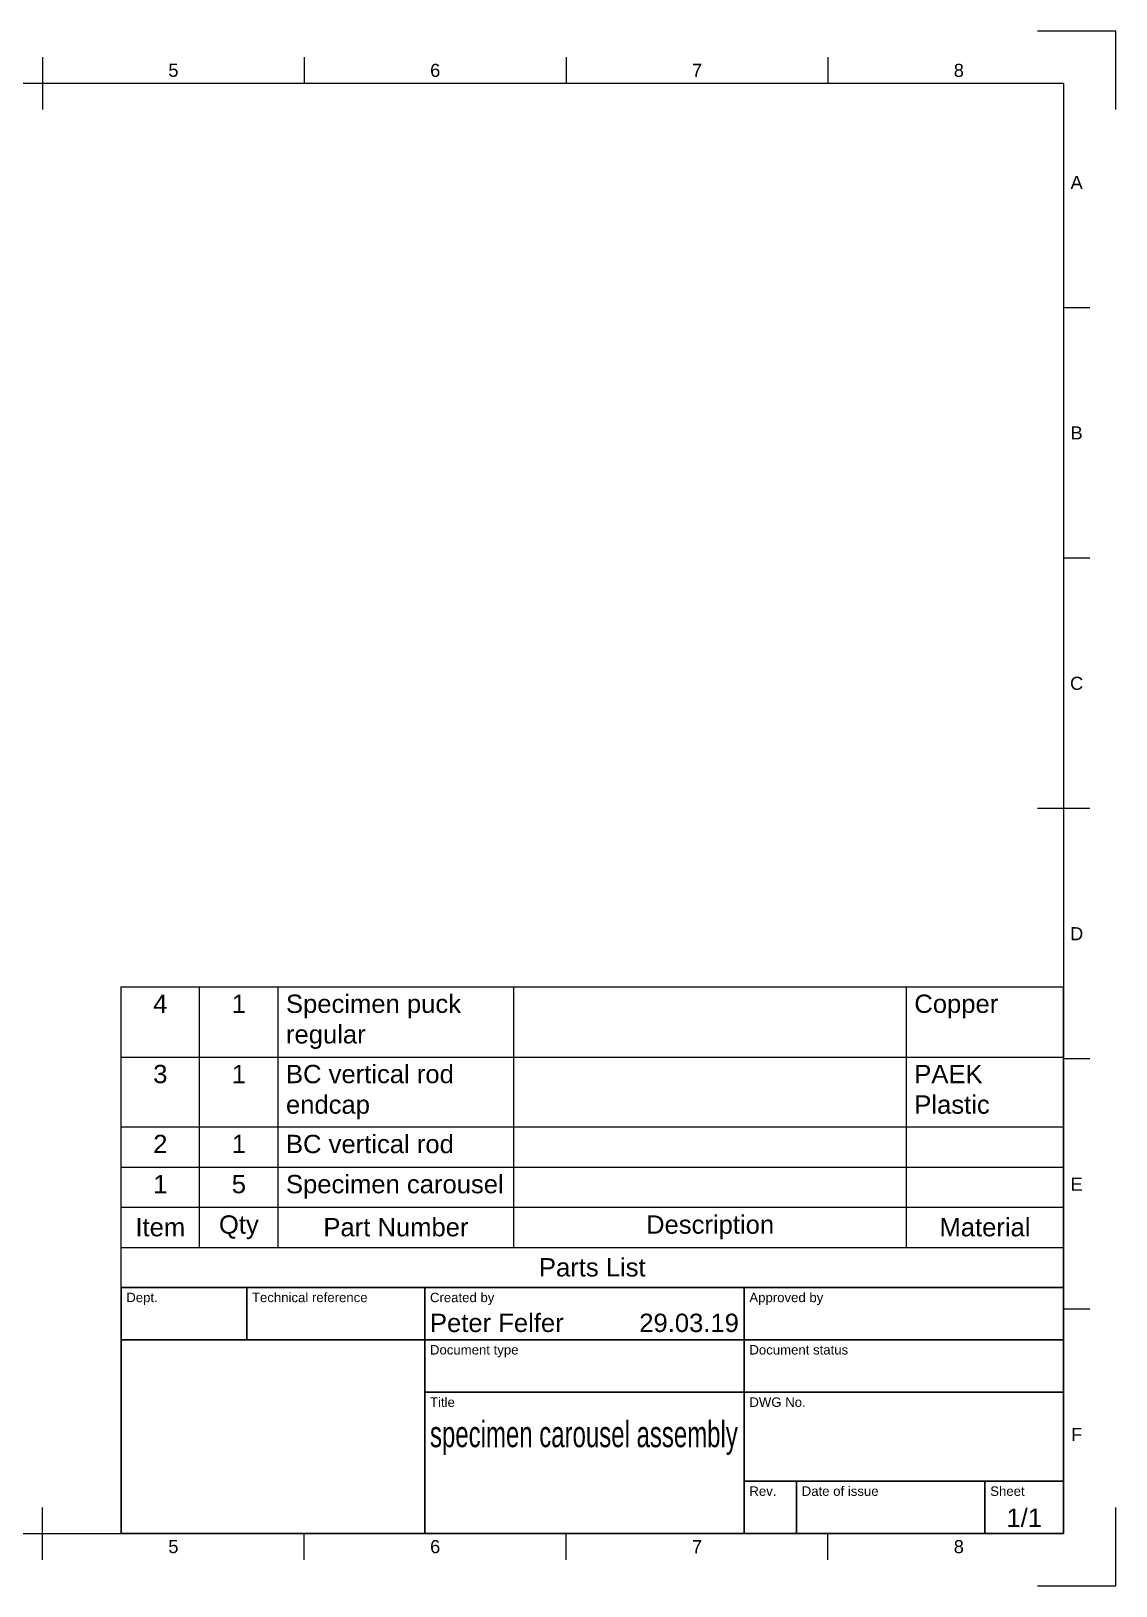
# Model space of a CAD drawing. Header units: millimetres. Extents: x 0 to 420, y 0 to 297.
# Drawn here: x 212.8 to 420, y 0 to 297 of the extents above; entities that cross this region are included whole.
import ezdxf
from ezdxf.enums import TextEntityAlignment as Align

# ---------------------------------------------------------------- set-up
doc = ezdxf.new("R2010")
doc.units = ezdxf.units.MM
doc.header["$LTSCALE"] = 0.75
for name, color, linetype, lineweight in [('Border', 7, 'Continuous', 25), ('Parts Lists', 7, 'Continuous', 25), ('TitleBlock', 7, 'Continuous', 35)]:
    doc.layers.add(name, color=color, linetype=linetype, lineweight=lineweight)
doc.styles.add('FusionTitle', font='')
doc.styles.get("Standard").update_dxf_attribs({"font": 'arial.ttf'})
doc.styles.get('FusionTitle').set_extended_font_data('Arial Unicode MS')

# ---------------------------------------------------------------- blocks, each defined once
blk = doc.blocks.new('ISO_TITLEBLOCK')
at = {"layer": 'TitleBlock'}
for p, q in [((0, 47), (-180, 47)), ((-180, 47), (-180, 0)), ((-156, 37), (-156, 47)), ((-122, 0), (-122, 47)), ((-61, 0), (-61, 47)), ((0, 0), (0, 47)), ((-180, 37), (0, 37)), ((-122, 27), (0, 27)), ((-61, 10), (0, 10)), ((-51, 0), (-51, 10)), ((-15, 0), (-15, 10)), ((-180, 0), (0, 0))]:
    blk.add_line(p, q, dxfattribs=at)
at = {"layer": 'TitleBlock', "style": 'FusionTitle'}
for s, p in [('Dept.', (-179, 46)), ('Technical reference', (-155, 46)), ('Created by', (-121, 46)), ('Approved by', (-60, 46)), ('Document type', (-121, 36)), ('Document status', (-60, 36)), ('Title', (-121, 26)), ('DWG No.', (-60, 26)), ('Rev.', (-60, 9)), ('Date of issue', (-50, 9)), ('Sheet', (-14, 9))]:
    blk.add_text(s, height=1.8, dxfattribs=at).set_placement(p, align=Align.TOP_LEFT)
for tag, p, height in [('DEPT', (-179, 38.5), 3.5), ('TECHNICAL_REFERENCE', (-155, 38.5), 3.5), ('CREATED_BY', (-121, 38.5), 3.5), ('APPROVED_BY', (-60, 38.5), 3.5), ('DOCUMENT_TYPE', (-121, 28.5), 3.5), ('DOCUMENT_STATUS', (-60, 28.5), 3.5), ('TITLE_1', (-121, 16.5), 5), ('TITLE_2', (-121, 9), 5), ('TITLE_3', (-121, 1.5), 5), ('DATE_OF_ISSUE', (-50, 1.5), 3.5)]:
    blk.add_attdef(tag, p, '', height=height, dxfattribs=at)
for tag, p in [('CREATED_DATE', (-62, 38.5)), ('APPROVED_DATE', (-1, 38.5))]:
    blk.add_attdef(tag, text='', height=3.5, dxfattribs=at).set_placement(p, align=Align.RIGHT)
for tag, height, p in [('DRAWING_NUMBER', 5, (-30.5, 16.6)), ('REV', 3.5, (-56, 3.1)), ('SHEET', 3.5, (-7.5, 3.1))]:
    blk.add_attdef(tag, text='', height=height, dxfattribs=at).set_placement(p, align=Align.MIDDLE)
blk = doc.blocks.new('*T3')
at = {"layer": 'Parts Lists', "color": 0, "linetype": 'ByBlock', "lineweight": -2, "transparency": 16777216}
for p, q in [((0, 57.453388), (180, 57.453388)), ((0, 0), (0, 57.453388)), ((15, 7.666667), (15, 57.453388)), ((30, 7.666667), (30, 57.453388)), ((75, 7.666667), (75, 57.453388)), ((150, 7.666667), (150, 57.453388)), ((180, 0), (180, 57.453388)), ((0, 44.031378), (180, 44.031378)), ((0, 30.666667), (180, 30.666667)), ((0, 23), (180, 23)), ((0, 15.333333), (180, 15.333333)), ((0, 7.666667), (180, 7.666667)), ((0, 0), (180, 0))]:
    blk.add_line(p, q, dxfattribs=at)
at = {"layer": 'Parts Lists', "color": 0, "transparency": 16777216, "char_height": 3.5}
for s, insert, width, attachment_point in [('4', (7.5, 55.953388), 12, 2), ('1', (22.5, 55.953388), 12, 2), ('Specimen puck regular', (31.5, 55.953388), 42, 1), ('Copper', (151.5, 55.953388), 27, 1), ('3', (7.5, 42.531378), 12, 2), ('1', (22.5, 42.531378), 12, 2), ('BC vertical rod endcap', (31.5, 42.531378), 42, 1), ('PAEK Plastic', (151.5, 42.531378), 27, 1), ('2', (7.5, 29.166667), 12, 2), ('1', (22.5, 29.166667), 12, 2), ('BC vertical rod', (31.5, 29.166667), 42, 1), ('1', (7.5, 21.5), 12, 2), ('5', (22.5, 21.5), 12, 2), ('Specimen carousel', (31.5, 21.5), 42, 1), ('Item', (7.5, 11.5), 12, 5), ('Qty', (22.5, 11.5), 12, 5), ('Part Number', (52.5, 11.5), 42, 5), ('Description', (112.5, 11.5), 72, 5), ('Material', (165, 11.5), 27, 5), ('Parts List', (90, 3.833333), 177, 5)]:
    blk.add_mtext(s, dxfattribs=dict(at, insert=insert, width=width, attachment_point=attachment_point))
blk = doc.blocks.new('ISO_A3_SHEET')
at = {"layer": 'Border'}
for p, q in [((420, 297), (405, 297)), ((420, 282), (420, 297)), ((215, 292), (215, 282)), ((265, 292), (265, 287)), ((315, 292), (315, 287)), ((365, 292), (365, 287)), ((410, 287), (20, 287)), ((410, 287), (410, 10)), ((415, 244.16666), (410, 244.16666)), ((415, 196.33333), (410, 196.33333)), ((415, 148.5), (405, 148.5)), ((415, 100.66667), (410, 100.66667)), ((415, 52.83334), (410, 52.83334)), ((215, 5), (215, 15)), ((420, 0), (420, 15)), ((20, 10), (410, 10)), ((265, 5), (265, 10)), ((315, 5), (315, 10)), ((365, 5), (365, 10)), ((405, 0), (420, 0))]:
    blk.add_line(p, q, dxfattribs=at)
at = {"layer": 'Border', "style": 'FusionTitle'}
for s, p in [('5', (240, 289.5)), ('6', (290, 289.5)), ('7', (340, 289.5)), ('8', (390, 289.5)), ('A', (412.5, 268.08333)), ('B', (412.5, 220.25)), ('C', (412.5, 172.41667)), ('D', (412.5, 124.58334)), ('E', (412.5, 76.75001)), ('F', (412.5, 28.91668)), ('5', (240, 7.5)), ('6', (290, 7.5)), ('7', (340, 7.5)), ('8', (390, 7.5))]:
    blk.add_text(s, height=2.5, dxfattribs=at).set_placement(p, align=Align.MIDDLE)

msp = doc.modelspace()

# ---------------------------------------------------------------- block references
msp.add_blockref('*T3', (230, 57))
at = {"layer": 'Border'}
msp.add_blockref('ISO_A3_SHEET', (0, 0), dxfattribs=at)
at = {"layer": 'TitleBlock'}
ref = msp.add_blockref('ISO_TITLEBLOCK', (410, 10), dxfattribs=at)
ref.add_attrib('CREATED_DATE', '29.03.19', dxfattribs={"height": 3.5, "style": 'FusionTitle'}).set_placement((348, 48.5), align=Align.RIGHT)
ref.add_attrib('SHEET', '1/1', dxfattribs={"height": 3.5, "style": 'FusionTitle'}).set_placement((402.5, 13.1), align=Align.MIDDLE)
ref.add_attrib('TITLE_1', 'specimen carousel assembly', (289, 26.5), dxfattribs={"height": 5, "style": 'FusionTitle', "width": 0.655679})
ref.add_attrib('CREATED_BY', 'Peter Felfer', (289, 48.5), dxfattribs={"height": 3.5, "style": 'FusionTitle'})

doc.saveas('drawing.dxf')
